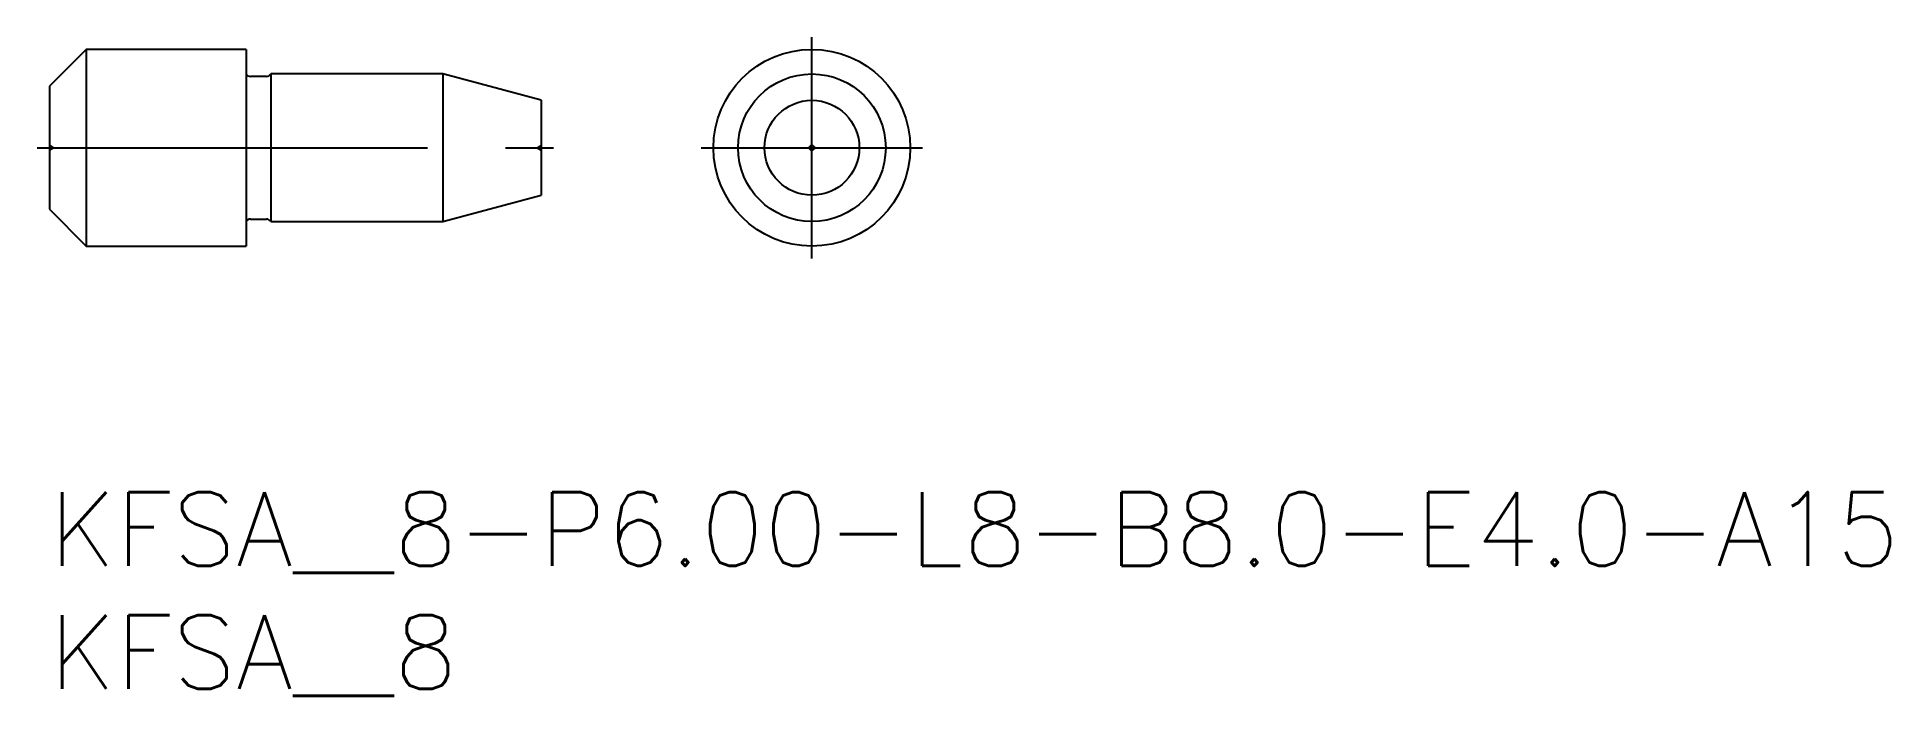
# Model space of a CAD drawing. Extents: x -0.5 to 74.8, y -8.3 to 18.5.
import ezdxf

# ---------------------------------------------------------------- set-up
doc = ezdxf.new("R2010")
doc.units = 0
doc.header["$LTSCALE"] = 0.5
doc.linetypes.add('CENTER', pattern=[50.8, 31.75, -6.35, 6.35, -6.35])
doc.linetypes.add('DASHED', pattern=[19.05, 12.7, -6.35])
for name, color, linetype in [('MSM_CENTER', 1, 'CENTER'), ('MSM_CONTINUOUS', 7, 'CONTINUOUS'), ('MSM_DASHED', 4, 'DASHED'), ('MSM_PART_NUMBER', 7, 'CONTINUOUS')]:
    doc.layers.add(name, color=color, linetype=linetype)
doc.styles.get("Standard").update_dxf_attribs({"font": 'txt.shx', "height": 0.5, "bigfont": 'bigfont.shx'})

# ---------------------------------------------------------------- blocks, each defined once
blk = doc.blocks.new('*U16')
at = {"layer": 'MSM_PART_NUMBER'}
blk.add_text('KFSA__8-P6.00-L8-B8.0-E4.0-A15', height=3, dxfattribs=at).set_placement((0, -3))
blk = doc.blocks.new('*U17')
at = {"layer": 'MSM_PART_NUMBER'}
blk.add_text('KFSA__8', height=3, dxfattribs=at).set_placement((0, -8))

msp = doc.modelspace()

# ---------------------------------------------------------------- linework, layer by layer
at = {"layer": 'MSM_CENTER'}
for p, q in [((31, 9.5), (31, 18.5)), ((-0.5, 14), (20.5, 14)), ((26.5, 14), (35.5, 14))]:
    msp.add_line(p, q, dxfattribs=at)
at = {"layer": 'MSM_CONTINUOUS'}
for p, q in [((1.5, 18), (0, 16.5)), ((8, 18), (1.5, 18)), ((1.5, 18), (1.5, 10)), ((8, 18), (8, 10)), ((8.827, 16.9), (8.173, 16.9)), ((16, 17), (9, 17)), ((9, 17), (9, 11)), ((20, 15.928), (16, 17)), ((16, 17), (16, 11)), ((0, 16.5), (0, 11.5)), ((20, 15.928), (20, 12.072)), ((16, 11), (20, 12.072)), ((0, 11.5), (1.5, 10)), ((8.173, 11.1), (8.827, 11.1)), ((9, 11), (16, 11)), ((1.5, 10), (8, 10))]:
    msp.add_line(p, q, dxfattribs=at)
for radius in [4, 3, 1.928, 0.1]:
    msp.add_circle((31, 14), radius, dxfattribs=at)
for centre, start, end in [((8.173, 17.1), 210, 270), ((8.827, 17.1), 270, 330), ((8.173, 10.9), 90, 150), ((8.827, 10.9), 30, 90)]:
    msp.add_arc(centre, 0.2, start, end, dxfattribs=at)
at = {"layer": 'MSM_DASHED'}
for p, q in [((0, 14.1), (0.173, 14)), ((0.173, 14), (0, 13.9)), ((20, 14.1), (19.827, 14)), ((19.827, 14), (20, 13.9))]:
    msp.add_line(p, q, dxfattribs=at)

# ---------------------------------------------------------------- block references
at = {"layer": 'MSM_CONTINUOUS'}
for name in ['*U16', '*U17']:
    msp.add_blockref(name, (0, 0), dxfattribs=at)

doc.saveas('drawing.dxf')
